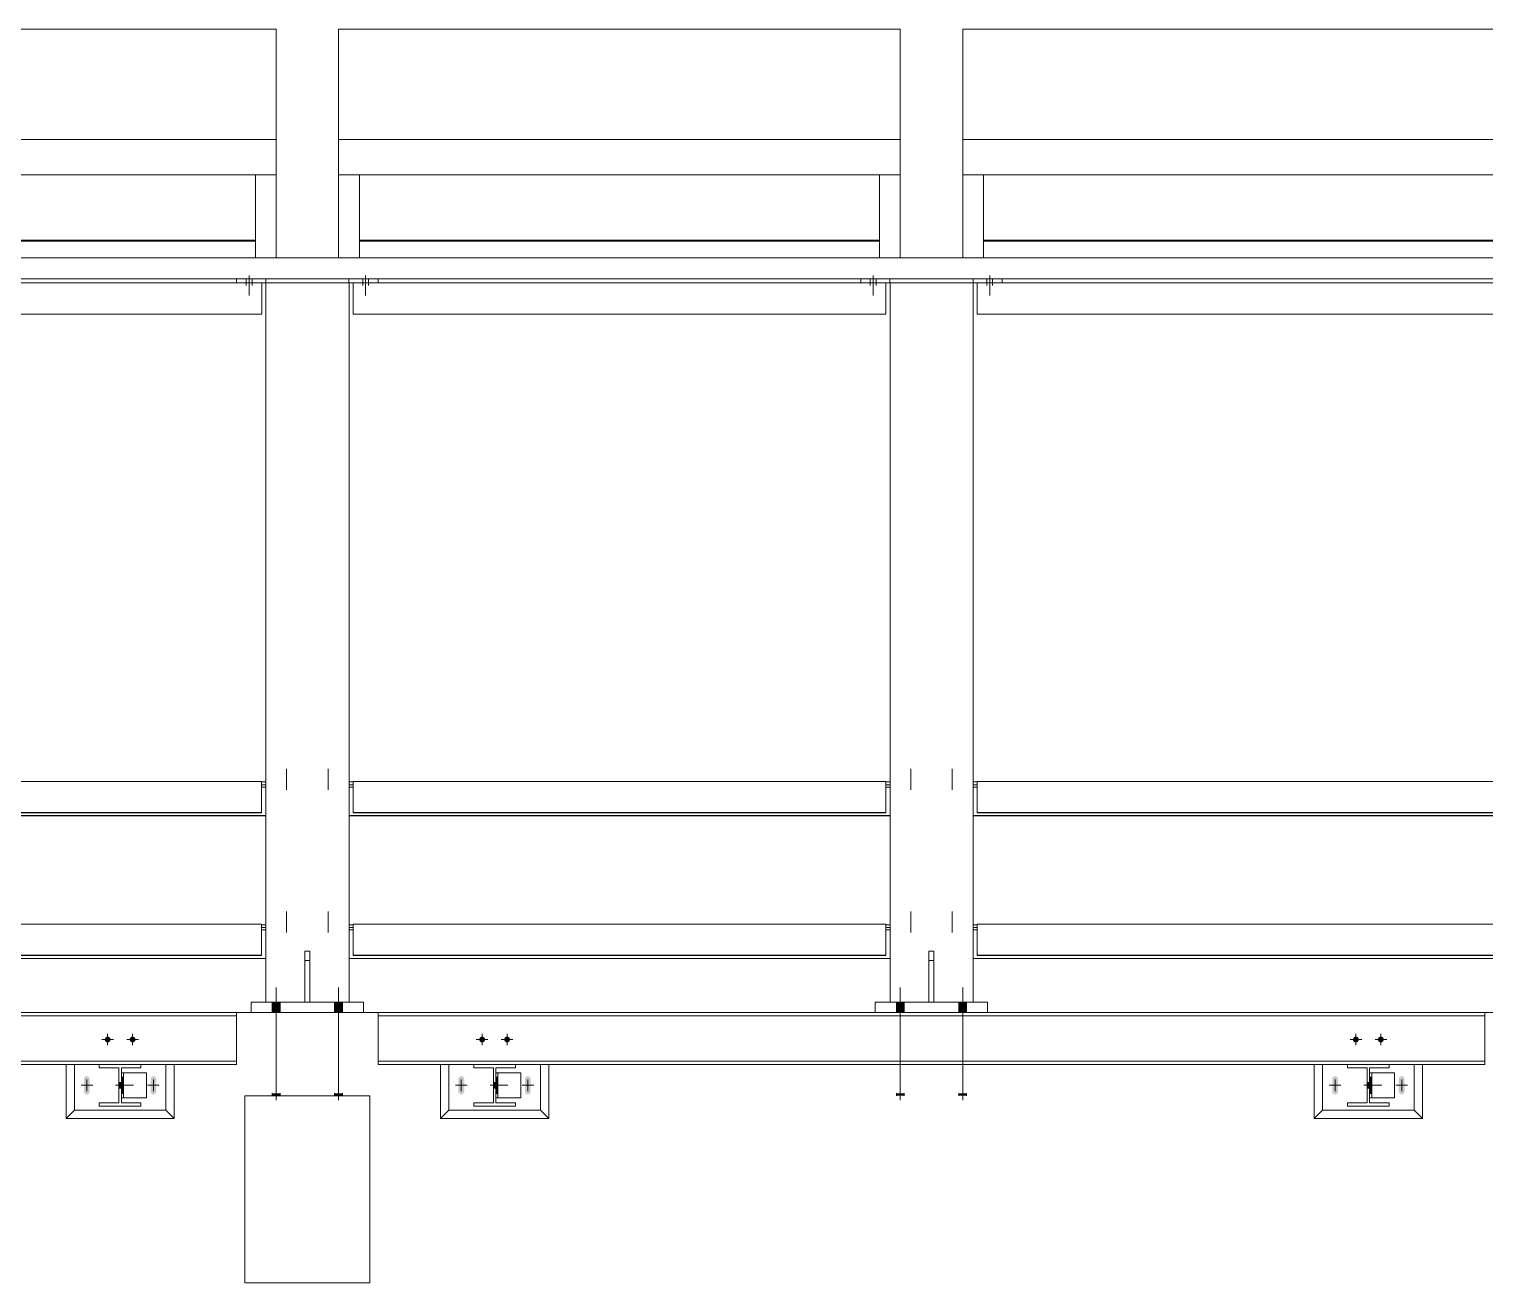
# Model space of a CAD drawing. Header units: millimetres. Extents: x 3774 to 718460, y -768339 to 192544.
# Drawn here: x 370594 to 374093, y -630182 to -627169 of the extents above; entities that cross this region are included whole.
import ezdxf

# ---------------------------------------------------------------- set-up
doc = ezdxf.new("R2010")
doc.units = ezdxf.units.MM
doc.linetypes.add('XKITLINE00', pattern=[0])
doc.linetypes.add('XKITLINE02', pattern=[4, 2, -2])
for name, color, linetype, lineweight in [('A-CANOPY', 7, 'Continuous', 25), ('Bolt', 7, 'Continuous', 0), ('Part', 7, 'Continuous', 0)]:
    doc.layers.add(name, color=color, linetype=linetype, lineweight=lineweight)

# ---------------------------------------------------------------- blocks, each defined once
blk = doc.blocks.new('*A812963')
at = {"layer": 'A-CANOPY', "color": 7, "linetype": 'XKITLINE00', "lineweight": 0}
for p, q in [((1853.280041, -42.787037), (1988.480119, -42.787037)), ((1853.280041, -43.187037), (1988.480119, -43.187037))]:
    blk.add_line(p, q, dxfattribs=at)
blk = doc.blocks.new('*A832965')
at = {"layer": 'Part', "color": 7, "linetype": 'XKITLINE00', "lineweight": 0}
for p, q in [((1940.519999, -57.296), (1943.240007, -57.296)), ((1964.519999, -57.296), (1967.240007, -57.296))]:
    blk.add_line(p, q, dxfattribs=at)
blk = doc.blocks.new('*A962978')
at = {"layer": 'Part', "color": 7, "linetype": 'XKITLINE00', "lineweight": 0}
for p, q in [((1938.679922, -58.296001), (1937.879922, -58.296001)), ((1937.879922, -58.296001), (1937.879922, -58.360001)), ((1937.879922, -58.360001), (1938.255922, -58.360001)), ((1938.255922, -58.360001), (1938.255922, -59.032001)), ((1938.303922, -58.360001), (1938.679922, -58.360001)), ((1938.303922, -59.032001), (1938.303922, -58.360001)), ((1938.679922, -58.360001), (1938.679922, -58.296001)), ((1938.255922, -59.032001), (1937.879922, -59.032001)), ((1937.879922, -59.032001), (1937.879922, -59.096001)), ((1938.679922, -59.032001), (1938.303922, -59.032001)), ((1938.679922, -59.096001), (1938.679922, -59.032001)), ((1937.879922, -59.096001), (1938.679922, -59.096001))]:
    blk.add_line(p, q, dxfattribs=at)
blk = doc.blocks.new('*A972979')
at = {"layer": 'Part', "color": 7, "linetype": 'XKITLINE00', "lineweight": 0}
for p, q in [((1945.879922, -58.296001), (1945.079922, -58.296001)), ((1945.079922, -58.296001), (1945.079922, -58.360001)), ((1945.079922, -58.360001), (1945.455922, -58.360001)), ((1945.455922, -58.360001), (1945.455922, -59.032001)), ((1945.503922, -58.360001), (1945.879922, -58.360001)), ((1945.503922, -59.032001), (1945.503922, -58.360001)), ((1945.879922, -58.360001), (1945.879922, -58.296001)), ((1945.455922, -59.032001), (1945.079922, -59.032001)), ((1945.079922, -59.032001), (1945.079922, -59.096001)), ((1945.879922, -59.032001), (1945.503922, -59.032001)), ((1945.879922, -59.096001), (1945.879922, -59.032001)), ((1945.079922, -59.096001), (1945.879922, -59.096001))]:
    blk.add_line(p, q, dxfattribs=at)
blk = doc.blocks.new('*A982980')
at = {"layer": 'Part', "color": 7, "linetype": 'XKITLINE00', "lineweight": 0}
for p, q in [((1964.519999, -57.295994), (1943.240007, -57.296001)), ((1943.240007, -57.296001), (1943.240007, -58.296001)), ((1943.240007, -57.360001), (1964.519999, -57.359994)), ((1964.52, -58.295994), (1964.519999, -57.295994)), ((1943.240007, -58.232001), (1964.52, -58.231994)), ((1943.240007, -58.296001), (1945.079922, -58.296)), ((1945.879922, -58.296), (1961.879922, -58.295995)), ((1962.679922, -58.295994), (1964.52, -58.295994))]:
    blk.add_line(p, q, dxfattribs=at)
blk = doc.blocks.new('*A992981')
at = {"layer": 'Part', "color": 7, "linetype": 'XKITLINE00', "lineweight": 0}
for p, q in [((1962.679922, -58.296001), (1961.879922, -58.296001)), ((1961.879922, -58.296001), (1961.879922, -58.360001)), ((1961.879922, -58.360001), (1962.255922, -58.360001)), ((1962.255922, -58.360001), (1962.255922, -59.032001)), ((1962.303922, -58.360001), (1962.679922, -58.360001)), ((1962.303922, -59.032001), (1962.303922, -58.360001)), ((1962.679922, -58.360001), (1962.679922, -58.296001)), ((1962.255922, -59.032001), (1961.879922, -59.032001)), ((1961.879922, -59.032001), (1961.879922, -59.096001)), ((1962.679922, -59.032001), (1962.303922, -59.032001)), ((1962.679922, -59.096001), (1962.679922, -59.032001)), ((1961.879922, -59.096001), (1962.679922, -59.096001))]:
    blk.add_line(p, q, dxfattribs=at)
blk = doc.blocks.new('*A1002982')
at = {"layer": 'A-CANOPY', "color": 7, "linetype": 'XKITLINE00', "lineweight": 0}
for p, q in [((1942.683035, -55.608485), (1942.760005, -55.608485)), ((1942.683035, -55.660414), (1942.760005, -55.660414)), ((1942.760005, -55.598018), (1953.000005, -55.598018)), ((1942.760005, -56.201382), (1942.760005, -55.598018)), ((1953.000005, -55.598018), (1953.000005, -56.201382)), ((1953.000005, -55.608485), (1953.083035, -55.608485)), ((1953.000005, -55.660414), (1953.083035, -55.660414)), ((1942.683035, -55.708563), (1942.760005, -55.708563)), ((1953.000005, -55.708563), (1953.083035, -55.708563)), ((1942.683035, -56.255812), (1953.083035, -56.255812)), ((1942.760005, -56.197195), (1953.000005, -56.197195)), ((1953.000005, -56.201382), (1942.760005, -56.201382)), ((1942.683035, -56.259999), (1953.083035, -56.259999))]:
    blk.add_line(p, q, dxfattribs=at)
blk = doc.blocks.new('*A1012983')
at = {"layer": 'A-CANOPY', "color": 7, "linetype": 'XKITLINE00', "lineweight": 0}
for p, q in [((1942.683035, -52.864325), (1942.760005, -52.864325)), ((1942.760005, -52.853858), (1953.000005, -52.853858)), ((1942.760005, -53.457222), (1942.760005, -52.853858)), ((1953.000005, -52.853858), (1953.000005, -53.457222)), ((1953.000005, -52.864325), (1953.083035, -52.864325)), ((1942.683035, -52.916254), (1942.760005, -52.916254)), ((1942.683035, -52.964403), (1942.760005, -52.964403)), ((1953.000005, -52.916254), (1953.083035, -52.916254)), ((1953.000005, -52.964403), (1953.083035, -52.964403)), ((1942.760005, -53.453035), (1953.000005, -53.453035)), ((1953.000005, -53.457222), (1942.760005, -53.457222)), ((1942.683035, -53.511652), (1953.083035, -53.511652)), ((1942.683035, -53.515839), (1953.083035, -53.515839))]:
    blk.add_line(p, q, dxfattribs=at)
blk = doc.blocks.new('*A1022984')
at = {"layer": 'A-CANOPY', "color": 7, "linetype": 'XKITLINE02', "lineweight": 0}
for p, q in [((1942.280005, -55.738488), (1942.280005, -55.355646)), ((1942.280005, -55.759283), (1942.280005, -55.376441))]:
    blk.add_line(p, q, dxfattribs=at)
blk = doc.blocks.new('*A1032985')
at = {"layer": 'A-CANOPY', "color": 7, "linetype": 'XKITLINE02', "lineweight": 0}
for p, q in [((1941.479995, -55.738488), (1941.479995, -55.355646)), ((1941.479995, -55.759283), (1941.479995, -55.376441))]:
    blk.add_line(p, q, dxfattribs=at)
blk = doc.blocks.new('*A1042986')
at = {"layer": 'A-CANOPY'}
for points in [[(1941.204, -57.296), (1941.204, -57.096), (1941.356, -57.096), (1941.356, -57.296)], [(1942.404, -57.296), (1942.404, -57.096), (1942.556, -57.096), (1942.556, -57.296)], [(1941.204, -58.896), (1941.204, -58.848), (1941.356, -58.848), (1941.356, -58.896)], [(1942.404, -58.896), (1942.404, -58.848), (1942.556, -58.848), (1942.556, -58.896)]]:
    blk.add_hatch(color=7, dxfattribs=at).paths.add_polyline_path(points, flags=17)
at = {"layer": 'A-CANOPY', "color": 7, "linetype": 'XKITLINE00', "lineweight": 0}
for p, q in [((1941.28, -58.98), (1941.28, -56.816)), ((1942.48, -58.98), (1942.48, -56.816)), ((1941.204, -57.296), (1941.204, -57.096)), ((1941.356, -57.296), (1941.356, -57.096)), ((1942.404, -57.296), (1942.404, -57.096)), ((1942.556, -57.296), (1942.556, -57.096)), ((1941.204, -58.896), (1941.204, -58.848)), ((1941.356, -58.896), (1941.356, -58.848)), ((1942.404, -58.896), (1942.404, -58.848)), ((1942.556, -58.896), (1942.556, -58.848))]:
    blk.add_line(p, q, dxfattribs=at)
at = {"layer": 'A-CANOPY', "color": 7, "linetype": 'XKITLINE02', "lineweight": 0}
for p, q in [((1941.28, -58.98), (1941.28, -56.816)), ((1942.48, -58.98), (1942.48, -56.816)), ((1941.204, -57.296), (1941.204, -57.096)), ((1941.356, -57.296), (1941.356, -57.096)), ((1942.404, -57.296), (1942.404, -57.096)), ((1942.556, -57.296), (1942.556, -57.096)), ((1941.204, -58.896), (1941.204, -58.848)), ((1941.356, -58.896), (1941.356, -58.848)), ((1942.404, -58.896), (1942.404, -58.848)), ((1942.556, -58.896), (1942.556, -58.848))]:
    blk.add_line(p, q, dxfattribs=at)
blk = doc.blocks.new('*A1052987')
at = {"layer": 'A-CANOPY', "color": 7, "linetype": 'XKITLINE00', "lineweight": 0}
for p, q in [((1940.799973, -57.295988), (1940.799973, -57.095988)), ((1940.799973, -57.095988), (1942.959973, -57.095988)), ((1942.959973, -57.295988), (1942.959973, -57.095988))]:
    blk.add_line(p, q, dxfattribs=at)
blk = doc.blocks.new('*A1062988')
at = {"layer": 'A-CANOPY', "color": 7, "linetype": 'XKITLINE00', "lineweight": 0}
for p, q in [((1941.832005, -57.095988), (1941.832005, -56.115017)), ((1941.832005, -56.115017), (1941.928005, -56.115017)), ((1941.928005, -56.115017), (1941.928005, -57.095988)), ((1941.832005, -56.295988), (1941.928005, -56.295988))]:
    blk.add_line(p, q, dxfattribs=at)
blk = doc.blocks.new('*A1072989')
at = {"layer": 'A-CANOPY', "color": 7, "linetype": 'XKITLINE02', "lineweight": 0}
for p, q in [((1942.280005, -52.994328), (1942.280005, -52.611486)), ((1942.280005, -53.015123), (1942.280005, -52.632281))]:
    blk.add_line(p, q, dxfattribs=at)
blk = doc.blocks.new('*A1082990')
at = {"layer": 'A-CANOPY', "color": 7, "linetype": 'XKITLINE02', "lineweight": 0}
for p, q in [((1941.479995, -52.994328), (1941.479995, -52.611486)), ((1941.479995, -53.015123), (1941.479995, -52.632281))]:
    blk.add_line(p, q, dxfattribs=at)
blk = doc.blocks.new('*A1092991')
at = {"layer": 'A-CANOPY', "color": 7, "linetype": 'XKITLINE00', "lineweight": 0}
for p, q in [((1954.683035, -55.608485), (1954.760005, -55.608485)), ((1954.683035, -55.660414), (1954.760005, -55.660414)), ((1954.760005, -55.598018), (1965.000005, -55.598018)), ((1954.760005, -56.201382), (1954.760005, -55.598018)), ((1965.000005, -55.598018), (1965.000005, -56.201382)), ((1965.000005, -55.608485), (1965.083035, -55.608485)), ((1965.000005, -55.660414), (1965.083035, -55.660414)), ((1954.683035, -55.708563), (1954.760005, -55.708563)), ((1965.000005, -55.708563), (1965.083035, -55.708563)), ((1954.683035, -56.255812), (1965.083035, -56.255812)), ((1954.760005, -56.197195), (1965.000005, -56.197195)), ((1965.000005, -56.201382), (1954.760005, -56.201382)), ((1954.683035, -56.259999), (1965.083035, -56.259999))]:
    blk.add_line(p, q, dxfattribs=at)
blk = doc.blocks.new('*A1102992')
at = {"layer": 'A-CANOPY', "color": 7, "linetype": 'XKITLINE00', "lineweight": 0}
for p, q in [((1954.683035, -52.864325), (1954.760005, -52.864325)), ((1954.760005, -52.853858), (1965.000005, -52.853858)), ((1954.760005, -53.457222), (1954.760005, -52.853858)), ((1965.000005, -52.853858), (1965.000005, -53.457222)), ((1965.000005, -52.864325), (1965.083035, -52.864325)), ((1954.683035, -52.916254), (1954.760005, -52.916254)), ((1954.683035, -52.964403), (1954.760005, -52.964403)), ((1965.000005, -52.916254), (1965.083035, -52.916254)), ((1965.000005, -52.964403), (1965.083035, -52.964403)), ((1954.760005, -53.453035), (1965.000005, -53.453035)), ((1965.000005, -53.457222), (1954.760005, -53.457222)), ((1954.683035, -53.511652), (1965.083035, -53.511652)), ((1954.683035, -53.515839), (1965.083035, -53.515839))]:
    blk.add_line(p, q, dxfattribs=at)
blk = doc.blocks.new('*A1112993')
at = {"layer": 'A-CANOPY', "color": 7, "linetype": 'XKITLINE00', "lineweight": 0}
for p, q in [((1953.832005, -57.095988), (1953.832005, -56.115017)), ((1953.832005, -56.115017), (1953.928005, -56.115017)), ((1953.928005, -56.115017), (1953.928005, -57.095988)), ((1953.832005, -56.295988), (1953.928005, -56.295988))]:
    blk.add_line(p, q, dxfattribs=at)
blk = doc.blocks.new('*A1122994')
at = {"layer": 'A-CANOPY', "color": 7, "linetype": 'XKITLINE00', "lineweight": 0}
for p, q in [((1952.799973, -57.295988), (1952.799973, -57.095988)), ((1952.799973, -57.095988), (1954.959973, -57.095988)), ((1954.959973, -57.295988), (1954.959973, -57.095988))]:
    blk.add_line(p, q, dxfattribs=at)
blk = doc.blocks.new('*A1132995')
at = {"layer": 'A-CANOPY', "color": 7, "linetype": 'XKITLINE02', "lineweight": 0}
for p, q in [((1954.280005, -55.738488), (1954.280005, -55.355646)), ((1954.280005, -55.759283), (1954.280005, -55.376441))]:
    blk.add_line(p, q, dxfattribs=at)
blk = doc.blocks.new('*A1142996')
at = {"layer": 'A-CANOPY', "color": 7, "linetype": 'XKITLINE02', "lineweight": 0}
for p, q in [((1953.479995, -55.738488), (1953.479995, -55.355646)), ((1953.479995, -55.759283), (1953.479995, -55.376441))]:
    blk.add_line(p, q, dxfattribs=at)
blk = doc.blocks.new('*A1152997')
at = {"layer": 'A-CANOPY'}
for points in [[(1953.204, -57.296), (1953.204, -57.096), (1953.356, -57.096), (1953.356, -57.296)], [(1954.404, -57.296), (1954.404, -57.096), (1954.556, -57.096), (1954.556, -57.296)], [(1953.204, -58.896), (1953.204, -58.848), (1953.356, -58.848), (1953.356, -58.896)], [(1954.404, -58.896), (1954.404, -58.848), (1954.556, -58.848), (1954.556, -58.896)]]:
    blk.add_hatch(color=7, dxfattribs=at).paths.add_polyline_path(points, flags=17)
at = {"layer": 'A-CANOPY', "color": 7, "linetype": 'XKITLINE00', "lineweight": 0}
for p, q in [((1953.28, -58.98), (1953.28, -56.816)), ((1954.48, -58.98), (1954.48, -56.816)), ((1953.204, -57.296), (1953.204, -57.096)), ((1953.356, -57.296), (1953.356, -57.096)), ((1954.404, -57.296), (1954.404, -57.096)), ((1954.556, -57.296), (1954.556, -57.096)), ((1953.204, -58.896), (1953.204, -58.848)), ((1953.356, -58.896), (1953.356, -58.848)), ((1954.404, -58.896), (1954.404, -58.848)), ((1954.556, -58.896), (1954.556, -58.848))]:
    blk.add_line(p, q, dxfattribs=at)
at = {"layer": 'A-CANOPY', "color": 7, "linetype": 'XKITLINE02', "lineweight": 0}
for p, q in [((1953.28, -58.98), (1953.28, -56.816)), ((1954.48, -58.98), (1954.48, -56.816)), ((1953.204, -57.296), (1953.204, -57.096)), ((1953.356, -57.296), (1953.356, -57.096)), ((1954.404, -57.296), (1954.404, -57.096)), ((1954.556, -57.296), (1954.556, -57.096)), ((1953.204, -58.896), (1953.204, -58.848)), ((1953.356, -58.896), (1953.356, -58.848)), ((1954.404, -58.896), (1954.404, -58.848)), ((1954.556, -58.896), (1954.556, -58.848))]:
    blk.add_line(p, q, dxfattribs=at)
blk = doc.blocks.new('*A1213003')
at = {"layer": 'A-CANOPY', "color": 7, "linetype": 'XKITLINE02', "lineweight": 0}
for p, q in [((1954.280005, -52.994328), (1954.280005, -52.611486)), ((1954.280005, -53.015123), (1954.280005, -52.632281))]:
    blk.add_line(p, q, dxfattribs=at)
blk = doc.blocks.new('*A1223004')
at = {"layer": 'A-CANOPY', "color": 7, "linetype": 'XKITLINE02', "lineweight": 0}
for p, q in [((1953.479995, -52.994328), (1953.479995, -52.611486)), ((1953.479995, -53.015123), (1953.479995, -52.632281))]:
    blk.add_line(p, q, dxfattribs=at)
blk = doc.blocks.new('*A1253007')
at = {"layer": 'A-CANOPY', "color": 7, "linetype": 'XKITLINE00', "lineweight": 0}
for p, q in [((1953.003045, -43.26704), (1942.760005, -43.26704)), ((1942.760005, -43.86704), (1942.760005, -43.26704)), ((1953.003045, -43.86704), (1953.003045, -43.26704)), ((1953.003045, -43.86704), (1942.760005, -43.86704))]:
    blk.add_line(p, q, dxfattribs=at)
blk = doc.blocks.new('*A1263008')
at = {"layer": 'A-CANOPY', "color": 7, "linetype": 'XKITLINE02', "lineweight": 0}
for p, q in [((1942.944005, -43.18704), (1942.944005, -43.26704)), ((1942.944005, -43.18704), (1942.944005, -43.26704)), ((1942.944005, -43.26704), (1942.944005, -43.31904)), ((1942.944005, -43.26704), (1942.944005, -43.31904)), ((1943.000005, -43.12368), (1943.000005, -43.50704)), ((1943.000005, -43.12368), (1943.000005, -43.50704)), ((1943.056005, -43.18704), (1943.056005, -43.26704)), ((1943.056005, -43.18704), (1943.056005, -43.26704)), ((1943.056005, -43.26704), (1943.056005, -43.31904)), ((1943.056005, -43.26704), (1943.056005, -43.31904))]:
    blk.add_line(p, q, dxfattribs=at)
blk = doc.blocks.new('*A1273009')
at = {"layer": 'A-CANOPY', "color": 7, "linetype": 'XKITLINE02', "lineweight": 0}
for p, q in [((1940.704005, -43.18704), (1940.704005, -43.26704)), ((1940.704005, -43.18704), (1940.704005, -43.26704)), ((1940.704005, -43.26704), (1940.704005, -43.31904)), ((1940.704005, -43.26704), (1940.704005, -43.31904)), ((1940.760005, -43.12368), (1940.760005, -43.50704)), ((1940.760005, -43.12368), (1940.760005, -43.50704)), ((1940.816005, -43.18704), (1940.816005, -43.26704)), ((1940.816005, -43.18704), (1940.816005, -43.26704)), ((1940.816005, -43.26704), (1940.816005, -43.31904)), ((1940.816005, -43.26704), (1940.816005, -43.31904))]:
    blk.add_line(p, q, dxfattribs=at)
blk = doc.blocks.new('*A1283010')
at = {"layer": 'A-CANOPY', "color": 7, "linetype": 'XKITLINE00', "lineweight": 0}
for p, q in [((1940.520005, -43.26704), (1940.520005, -43.18704)), ((1942.680005, -43.26704), (1941.003045, -43.26704)), ((1941.080005, -43.26704), (1941.080005, -43.18704)), ((1942.680005, -43.26704), (1942.680005, -43.18704)), ((1942.683035, -43.26704), (1942.760005, -43.26704)), ((1943.240005, -43.26704), (1943.240005, -43.18704))]:
    blk.add_line(p, q, dxfattribs=at)
blk = doc.blocks.new('*A1293011')
at = {"layer": 'A-CANOPY', "color": 7, "linetype": 'XKITLINE02', "lineweight": 0}
for p, q in [((1952.704005, -43.18704), (1952.704005, -43.26704)), ((1952.704005, -43.18704), (1952.704005, -43.26704)), ((1952.704005, -43.26704), (1952.704005, -43.31904)), ((1952.704005, -43.26704), (1952.704005, -43.31904)), ((1952.760005, -43.12368), (1952.760005, -43.50704)), ((1952.760005, -43.12368), (1952.760005, -43.50704)), ((1952.816005, -43.18704), (1952.816005, -43.26704)), ((1952.816005, -43.18704), (1952.816005, -43.26704)), ((1952.816005, -43.26704), (1952.816005, -43.31904)), ((1952.816005, -43.26704), (1952.816005, -43.31904))]:
    blk.add_line(p, q, dxfattribs=at)
blk = doc.blocks.new('*A1303012')
at = {"layer": 'A-CANOPY', "color": 7, "linetype": 'XKITLINE00', "lineweight": 0}
for p, q in [((1940.880119, -42.787037), (1940.880119, -41.187037)), ((1941.280119, -42.787037), (1941.280119, -41.187037))]:
    blk.add_line(p, q, dxfattribs=at)
blk = doc.blocks.new('*A1313013')
at = {"layer": 'A-CANOPY', "color": 7, "linetype": 'XKITLINE00', "lineweight": 0}
for p, q in [((1952.880119, -42.787037), (1952.880119, -41.187037)), ((1953.280119, -42.787037), (1953.280119, -41.187037))]:
    blk.add_line(p, q, dxfattribs=at)
blk = doc.blocks.new('*A1323014')
at = {"layer": 'A-CANOPY', "color": 7, "linetype": 'XKITLINE00', "lineweight": 0}
for p, q in [((1942.480041, -42.787037), (1942.480041, -41.187037)), ((1942.880041, -42.787037), (1942.880041, -41.187037))]:
    blk.add_line(p, q, dxfattribs=at)
blk = doc.blocks.new('*A1333015')
at = {"layer": 'A-CANOPY', "color": 7, "linetype": 'XKITLINE00', "lineweight": 0}
for p, q in [((1965.003045, -43.26704), (1954.760005, -43.26704)), ((1954.760005, -43.86704), (1954.760005, -43.26704)), ((1965.003045, -43.86704), (1965.003045, -43.26704)), ((1965.003045, -43.86704), (1954.760005, -43.86704))]:
    blk.add_line(p, q, dxfattribs=at)
blk = doc.blocks.new('*A1343016')
at = {"layer": 'A-CANOPY', "color": 7, "linetype": 'XKITLINE02', "lineweight": 0}
for p, q in [((1954.944005, -43.18704), (1954.944005, -43.26704)), ((1954.944005, -43.18704), (1954.944005, -43.26704)), ((1954.944005, -43.26704), (1954.944005, -43.31904)), ((1954.944005, -43.26704), (1954.944005, -43.31904)), ((1955.000005, -43.12368), (1955.000005, -43.50704)), ((1955.000005, -43.12368), (1955.000005, -43.50704)), ((1955.056005, -43.18704), (1955.056005, -43.26704)), ((1955.056005, -43.18704), (1955.056005, -43.26704)), ((1955.056005, -43.26704), (1955.056005, -43.31904)), ((1955.056005, -43.26704), (1955.056005, -43.31904))]:
    blk.add_line(p, q, dxfattribs=at)
blk = doc.blocks.new('*A1373019')
at = {"layer": 'A-CANOPY', "color": 7, "linetype": 'XKITLINE00', "lineweight": 0}
for p, q in [((1952.520005, -43.26704), (1952.520005, -43.18704)), ((1954.680005, -43.26704), (1953.003045, -43.26704)), ((1953.080005, -43.26704), (1953.080005, -43.18704)), ((1954.680005, -43.26704), (1954.680005, -43.18704)), ((1954.683035, -43.26704), (1954.760005, -43.26704)), ((1955.240005, -43.26704), (1955.240005, -43.18704))]:
    blk.add_line(p, q, dxfattribs=at)
blk = doc.blocks.new('*A1403022')
at = {"layer": 'A-CANOPY', "color": 7, "linetype": 'XKITLINE00', "lineweight": 0}
for p, q in [((1954.480041, -42.787037), (1954.480041, -41.187037)), ((1954.880041, -42.787037), (1954.880041, -41.187037))]:
    blk.add_line(p, q, dxfattribs=at)
blk = doc.blocks.new('*A4963378')
at = {"layer": 'Part', "color": 7, "linetype": 'XKITLINE00', "lineweight": 0}
for p, q in [((1943.08, -58.895973), (1940.68, -58.895973)), ((1940.68, -58.895973), (1940.68, -62.495973)), ((1943.08, -62.495973), (1943.08, -58.895973)), ((1940.68, -62.495973), (1943.08, -62.495973))]:
    blk.add_line(p, q, dxfattribs=at)
blk = doc.blocks.new('*A5053387')
at = {"layer": 'A-CANOPY', "color": 7, "linetype": 'XKITLINE00', "lineweight": 0}
for p, q in [((1930.480041, -41.187037), (1930.480041, -38.387037)), ((1930.480041, -38.387037), (1941.280041, -38.387037)), ((1941.280041, -38.387037), (1941.280041, -41.187037)), ((1930.480041, -40.507037), (1941.280041, -40.507037)), ((1941.280041, -41.187037), (1930.480041, -41.187037)), ((1930.880041, -42.447037), (1940.880119, -42.447037)), ((1930.880041, -42.467037), (1940.880119, -42.467037))]:
    blk.add_line(p, q, dxfattribs=at)
blk = doc.blocks.new('*A5073389')
at = {"layer": 'Part', "color": 7, "linetype": 'XKITLINE00', "lineweight": 0}
for p, q in [((1940.519999, -57.295994), (1919.240007, -57.296001)), ((1919.240007, -57.296001), (1919.240007, -58.296001)), ((1919.240007, -57.360001), (1940.519999, -57.359994)), ((1940.52, -58.295994), (1940.519999, -57.295994)), ((1919.240007, -58.232001), (1940.52, -58.231994)), ((1919.240007, -58.296001), (1921.079922, -58.296)), ((1921.879922, -58.296), (1937.879922, -58.295995)), ((1938.679922, -58.295994), (1940.52, -58.295994))]:
    blk.add_line(p, q, dxfattribs=at)
blk = doc.blocks.new('*A5113393')
at = {"layer": 'A-CANOPY', "color": 7, "linetype": 'XKITLINE00', "lineweight": 0}
for p, q in [((1930.680005, -55.608485), (1930.760005, -55.608485)), ((1930.680005, -55.660414), (1930.760005, -55.660414)), ((1930.760005, -55.598018), (1941.000005, -55.598018)), ((1930.760005, -56.201382), (1930.760005, -55.598018)), ((1941.000005, -55.598018), (1941.000005, -56.201382)), ((1941.000005, -55.608485), (1941.083035, -55.608485)), ((1941.000005, -55.660414), (1941.083035, -55.660414)), ((1930.680005, -55.708563), (1930.760005, -55.708563)), ((1941.000005, -55.708563), (1941.083035, -55.708563)), ((1930.680005, -56.255812), (1941.083035, -56.255812)), ((1930.760005, -56.197195), (1941.000005, -56.197195)), ((1941.000005, -56.201382), (1930.760005, -56.201382)), ((1930.680005, -56.259999), (1941.083035, -56.259999))]:
    blk.add_line(p, q, dxfattribs=at)
blk = doc.blocks.new('*A5143396')
at = {"layer": 'A-CANOPY', "color": 7, "linetype": 'XKITLINE00', "lineweight": 0}
for p, q in [((1930.680005, -52.864325), (1930.760005, -52.864325)), ((1930.760005, -52.853858), (1941.000005, -52.853858)), ((1930.760005, -53.457222), (1930.760005, -52.853858)), ((1941.000005, -52.853858), (1941.000005, -53.457222)), ((1941.000005, -52.864325), (1941.083035, -52.864325)), ((1930.680005, -52.916254), (1930.760005, -52.916254)), ((1930.680005, -52.964403), (1930.760005, -52.964403)), ((1941.000005, -52.916254), (1941.083035, -52.916254)), ((1941.000005, -52.964403), (1941.083035, -52.964403)), ((1930.760005, -53.453035), (1941.000005, -53.453035)), ((1941.000005, -53.457222), (1930.760005, -53.457222)), ((1930.680005, -53.511652), (1941.083035, -53.511652)), ((1930.680005, -53.515839), (1941.083035, -53.515839))]:
    blk.add_line(p, q, dxfattribs=at)
blk = doc.blocks.new('*A5253407')
at = {"layer": 'A-CANOPY', "color": 7, "linetype": 'XKITLINE00', "lineweight": 0}
for p, q in [((1941.003045, -43.26704), (1930.760005, -43.26704)), ((1930.760005, -43.86704), (1930.760005, -43.26704)), ((1941.003045, -43.86704), (1941.003045, -43.26704)), ((1941.003045, -43.86704), (1930.760005, -43.86704))]:
    blk.add_line(p, q, dxfattribs=at)
blk = doc.blocks.new('*A5333415')
at = {"layer": 'A-CANOPY', "color": 7, "linetype": 'XKITLINE00', "lineweight": 0}
for p, q in [((1953.083035, -57.095988), (1953.083035, -43.26704)), ((1954.683035, -43.26704), (1953.083035, -43.26704)), ((1954.683035, -57.095988), (1954.683035, -43.26704))]:
    blk.add_line(p, q, dxfattribs=at)
blk = doc.blocks.new('*A5343416')
at = {"layer": 'A-CANOPY', "color": 7, "linetype": 'XKITLINE00', "lineweight": 0}
for p, q in [((1941.083035, -57.095988), (1941.083035, -43.26704)), ((1942.683035, -43.26704), (1941.083035, -43.26704)), ((1942.683035, -57.095988), (1942.683035, -43.26704))]:
    blk.add_line(p, q, dxfattribs=at)
blk = doc.blocks.new('*A5353417')
at = {"layer": 'A-CANOPY', "color": 7, "linetype": 'XKITLINE00', "lineweight": 0}
for p, q in [((1942.480041, -41.187037), (1942.480041, -38.387037)), ((1942.480041, -38.387037), (1953.280041, -38.387037)), ((1953.280041, -38.387037), (1953.280041, -41.187037)), ((1942.480041, -40.507037), (1953.280041, -40.507037)), ((1953.280041, -41.187037), (1942.480041, -41.187037)), ((1942.880041, -42.447037), (1952.880119, -42.447037)), ((1942.880041, -42.467037), (1952.880119, -42.467037))]:
    blk.add_line(p, q, dxfattribs=at)
blk = doc.blocks.new('*A5363418')
at = {"layer": 'A-CANOPY', "color": 7, "linetype": 'XKITLINE00', "lineweight": 0}
for p, q in [((1954.480041, -41.187037), (1954.480041, -38.387037)), ((1954.480041, -38.387037), (1965.280041, -38.387037)), ((1965.280041, -38.387037), (1965.280041, -41.187037)), ((1954.480041, -40.507037), (1965.280041, -40.507037)), ((1965.280041, -41.187037), (1954.480041, -41.187037)), ((1954.880041, -42.447037), (1964.880119, -42.447037)), ((1954.880041, -42.467037), (1964.880119, -42.467037))]:
    blk.add_line(p, q, dxfattribs=at)
blk = doc.blocks.new('*A5943476')
at = {"layer": 'Part', "color": 7, "linetype": 'XKITLINE00', "lineweight": 0}
for p, q in [((1944.599922, -58.296001), (1944.599922, -59.176001)), ((1946.359922, -59.176001), (1946.359922, -58.296)), ((1944.599922, -59.176001), (1946.359922, -59.176001))]:
    blk.add_line(p, q, dxfattribs=at)
blk = doc.blocks.new('*A5953477')
at = {"layer": 'Part', "color": 7, "linetype": 'XKITLINE00', "lineweight": 0}
for p, q in [((1944.439922, -59.336001), (1944.439922, -58.296001)), ((1946.519922, -58.296), (1946.519922, -59.336001)), ((1944.599922, -59.176001), (1944.439922, -59.336001)), ((1946.519922, -59.336001), (1944.439922, -59.336001)), ((1946.519922, -59.336001), (1946.359922, -59.176001))]:
    blk.add_line(p, q, dxfattribs=at)
blk = doc.blocks.new('*A5963478')
at = {"layer": 'Part', "color": 7, "linetype": 'XKITLINE00', "lineweight": 0}
for p, q in [((1945.983922, -58.456001), (1945.503922, -58.456001)), ((1945.543922, -58.936001), (1945.543922, -58.456001)), ((1945.983922, -58.936001), (1945.983922, -58.456001)), ((1945.503922, -58.936001), (1945.983922, -58.936001))]:
    blk.add_line(p, q, dxfattribs=at)
blk = doc.blocks.new('*A5973479')
at = {"layer": 'Bolt'}
for points in [[(1945.456, -58.64), (1945.504, -58.64), (1945.504, -58.752), (1945.456, -58.752)], [(1945.504, -58.54), (1945.544, -58.54), (1945.544, -58.852), (1945.504, -58.852)]]:
    blk.add_hatch(color=7, dxfattribs=at).paths.add_polyline_path(points, flags=17)
at = {"layer": 'Bolt', "color": 7, "linetype": 'XKITLINE00', "lineweight": 0}
for p, q in [((1945.393, -58.696), (1945.736, -58.696)), ((1945.456, -58.64), (1945.504, -58.64)), ((1945.456, -58.752), (1945.504, -58.752)), ((1945.504, -58.54), (1945.544, -58.54)), ((1945.504, -58.852), (1945.544, -58.852))]:
    blk.add_line(p, q, dxfattribs=at)
blk = doc.blocks.new('*A5983480')
at = {"layer": 'Bolt'}
for points in [[(1944.861, -58.868), (1944.84, -58.872), (1944.818, -58.868), (1944.8, -58.856), (1944.788, -58.837), (1944.784, -58.816), (1944.784, -58.576), (1944.788, -58.555), (1944.8, -58.536), (1944.818, -58.524), (1944.84, -58.52), (1944.861, -58.524), (1944.88, -58.536), (1944.892, -58.555), (1944.896, -58.576), (1944.896, -58.816), (1944.892, -58.837), (1944.88, -58.856)], [(1946.141, -58.868), (1946.12, -58.872), (1946.098, -58.868), (1946.08, -58.856), (1946.068, -58.837), (1946.064, -58.816), (1946.064, -58.576), (1946.068, -58.555), (1946.08, -58.536), (1946.098, -58.524), (1946.12, -58.52), (1946.141, -58.524), (1946.16, -58.536), (1946.172, -58.555), (1946.176, -58.576), (1946.176, -58.816), (1946.172, -58.837), (1946.16, -58.856)]]:
    blk.add_hatch(color=7, dxfattribs=at).paths.add_polyline_path(points, flags=17)
at = {"layer": 'Bolt', "color": 7, "linetype": 'XKITLINE00', "lineweight": 0}
for p, q in [((1944.952, -58.696), (1944.728, -58.696)), ((1944.84, -58.584), (1944.84, -58.808)), ((1946.232, -58.696), (1946.008, -58.696)), ((1946.12, -58.584), (1946.12, -58.808))]:
    blk.add_line(p, q, dxfattribs=at)
blk = doc.blocks.new('*A5993481')
at = {"layer": 'Part', "color": 7, "linetype": 'XKITLINE00', "lineweight": 0}
for p, q in [((1937.399922, -58.295995), (1937.399922, -59.176001)), ((1939.159922, -59.176001), (1939.159922, -58.295994)), ((1937.399922, -59.176001), (1939.159922, -59.176001))]:
    blk.add_line(p, q, dxfattribs=at)
blk = doc.blocks.new('*A6003482')
at = {"layer": 'Part', "color": 7, "linetype": 'XKITLINE00', "lineweight": 0}
for p, q in [((1937.239922, -59.336001), (1937.239922, -58.295995)), ((1939.319922, -58.295994), (1939.319922, -59.336001)), ((1937.399922, -59.176001), (1937.239922, -59.336001)), ((1939.319922, -59.336001), (1937.239922, -59.336001)), ((1939.319922, -59.336001), (1939.159922, -59.176001))]:
    blk.add_line(p, q, dxfattribs=at)
blk = doc.blocks.new('*A6013483')
at = {"layer": 'Part', "color": 7, "linetype": 'XKITLINE00', "lineweight": 0}
for p, q in [((1938.783922, -58.456001), (1938.303922, -58.456001)), ((1938.343922, -58.936001), (1938.343922, -58.456001)), ((1938.783922, -58.936001), (1938.783922, -58.456001)), ((1938.303922, -58.936001), (1938.783922, -58.936001))]:
    blk.add_line(p, q, dxfattribs=at)
blk = doc.blocks.new('*A6023484')
at = {"layer": 'Bolt'}
for points in [[(1938.256, -58.64), (1938.304, -58.64), (1938.304, -58.752), (1938.256, -58.752)], [(1938.304, -58.54), (1938.344, -58.54), (1938.344, -58.852), (1938.304, -58.852)]]:
    blk.add_hatch(color=7, dxfattribs=at).paths.add_polyline_path(points, flags=17)
at = {"layer": 'Bolt', "color": 7, "linetype": 'XKITLINE00', "lineweight": 0}
for p, q in [((1938.193, -58.696), (1938.536, -58.696)), ((1938.256, -58.64), (1938.304, -58.64)), ((1938.256, -58.752), (1938.304, -58.752)), ((1938.304, -58.54), (1938.344, -58.54)), ((1938.304, -58.852), (1938.344, -58.852))]:
    blk.add_line(p, q, dxfattribs=at)
blk = doc.blocks.new('*A6033485')
at = {"layer": 'Bolt'}
for points in [[(1937.661, -58.868), (1937.64, -58.872), (1937.618, -58.868), (1937.6, -58.856), (1937.588, -58.837), (1937.584, -58.816), (1937.584, -58.576), (1937.588, -58.555), (1937.6, -58.536), (1937.618, -58.524), (1937.64, -58.52), (1937.661, -58.524), (1937.68, -58.536), (1937.692, -58.555), (1937.696, -58.576), (1937.696, -58.816), (1937.692, -58.837), (1937.68, -58.856)], [(1938.941, -58.868), (1938.92, -58.872), (1938.898, -58.868), (1938.88, -58.856), (1938.868, -58.837), (1938.864, -58.816), (1938.864, -58.576), (1938.868, -58.555), (1938.88, -58.536), (1938.898, -58.524), (1938.92, -58.52), (1938.941, -58.524), (1938.96, -58.536), (1938.972, -58.555), (1938.976, -58.576), (1938.976, -58.816), (1938.972, -58.837), (1938.96, -58.856)]]:
    blk.add_hatch(color=7, dxfattribs=at).paths.add_polyline_path(points, flags=17)
at = {"layer": 'Bolt', "color": 7, "linetype": 'XKITLINE00', "lineweight": 0}
for p, q in [((1937.752, -58.696), (1937.528, -58.696)), ((1937.64, -58.584), (1937.64, -58.808)), ((1939.032, -58.696), (1938.808, -58.696)), ((1938.92, -58.584), (1938.92, -58.808))]:
    blk.add_line(p, q, dxfattribs=at)
blk = doc.blocks.new('*A6043486')
at = {"layer": 'Part', "color": 7, "linetype": 'XKITLINE00', "lineweight": 0}
for p, q in [((1961.399922, -58.295995), (1961.399922, -59.176001)), ((1963.159922, -59.176001), (1963.159922, -58.295994)), ((1961.399922, -59.176001), (1963.159922, -59.176001))]:
    blk.add_line(p, q, dxfattribs=at)
blk = doc.blocks.new('*A6053487')
at = {"layer": 'Part', "color": 7, "linetype": 'XKITLINE00', "lineweight": 0}
for p, q in [((1961.239922, -59.336001), (1961.239922, -58.295995)), ((1963.319922, -58.295994), (1963.319922, -59.336001)), ((1961.399922, -59.176001), (1961.239922, -59.336001)), ((1963.319922, -59.336001), (1961.239922, -59.336001)), ((1963.319922, -59.336001), (1963.159922, -59.176001))]:
    blk.add_line(p, q, dxfattribs=at)
blk = doc.blocks.new('*A6063488')
at = {"layer": 'Part', "color": 7, "linetype": 'XKITLINE00', "lineweight": 0}
for p, q in [((1962.783922, -58.456001), (1962.303922, -58.456001)), ((1962.343922, -58.936001), (1962.343922, -58.456001)), ((1962.783922, -58.936001), (1962.783922, -58.456001)), ((1962.303922, -58.936001), (1962.783922, -58.936001))]:
    blk.add_line(p, q, dxfattribs=at)
blk = doc.blocks.new('*A6073489')
at = {"layer": 'Bolt'}
for points in [[(1962.256, -58.64), (1962.304, -58.64), (1962.304, -58.752), (1962.256, -58.752)], [(1962.304, -58.54), (1962.344, -58.54), (1962.344, -58.852), (1962.304, -58.852)]]:
    blk.add_hatch(color=7, dxfattribs=at).paths.add_polyline_path(points, flags=17)
at = {"layer": 'Bolt', "color": 7, "linetype": 'XKITLINE00', "lineweight": 0}
for p, q in [((1962.193, -58.696), (1962.536, -58.696)), ((1962.256, -58.64), (1962.304, -58.64)), ((1962.256, -58.752), (1962.304, -58.752)), ((1962.304, -58.54), (1962.344, -58.54)), ((1962.304, -58.852), (1962.344, -58.852))]:
    blk.add_line(p, q, dxfattribs=at)
blk = doc.blocks.new('*A6083490')
at = {"layer": 'Bolt'}
for points in [[(1961.661, -58.868), (1961.64, -58.872), (1961.618, -58.868), (1961.6, -58.856), (1961.588, -58.837), (1961.584, -58.816), (1961.584, -58.576), (1961.588, -58.555), (1961.6, -58.536), (1961.618, -58.524), (1961.64, -58.52), (1961.661, -58.524), (1961.68, -58.536), (1961.692, -58.555), (1961.696, -58.576), (1961.696, -58.816), (1961.692, -58.837), (1961.68, -58.856)], [(1962.941, -58.868), (1962.92, -58.872), (1962.898, -58.868), (1962.88, -58.856), (1962.868, -58.837), (1962.864, -58.816), (1962.864, -58.576), (1962.868, -58.555), (1962.88, -58.536), (1962.898, -58.524), (1962.92, -58.52), (1962.941, -58.524), (1962.96, -58.536), (1962.972, -58.555), (1962.976, -58.576), (1962.976, -58.816), (1962.972, -58.837), (1962.96, -58.856)]]:
    blk.add_hatch(color=7, dxfattribs=at).paths.add_polyline_path(points, flags=17)
at = {"layer": 'Bolt', "color": 7, "linetype": 'XKITLINE00', "lineweight": 0}
for p, q in [((1961.752, -58.696), (1961.528, -58.696)), ((1961.64, -58.584), (1961.64, -58.808)), ((1963.032, -58.696), (1962.808, -58.696)), ((1962.92, -58.584), (1962.92, -58.808))]:
    blk.add_line(p, q, dxfattribs=at)
blk = doc.blocks.new('*A6093491')
at = {"layer": 'Bolt'}
for points in [[(1937.985, -57.805), (1937.988, -57.795), (1937.993, -57.785), (1938, -57.776), (1938.009, -57.769), (1938.018, -57.764), (1938.029, -57.761), (1938.04, -57.76), (1938.051, -57.761), (1938.061, -57.764), (1938.071, -57.769), (1938.08, -57.776), (1938.086, -57.785), (1938.092, -57.795), (1938.095, -57.805), (1938.096, -57.816), (1938.095, -57.827), (1938.092, -57.837), (1938.086, -57.847), (1938.08, -57.856), (1938.071, -57.863), (1938.061, -57.868), (1938.051, -57.871), (1938.04, -57.872), (1938.029, -57.871), (1938.018, -57.868), (1938.009, -57.863), (1938, -57.856), (1937.993, -57.847), (1937.988, -57.837), (1937.985, -57.827), (1937.984, -57.816)], [(1938.465, -57.805), (1938.468, -57.795), (1938.473, -57.785), (1938.48, -57.776), (1938.489, -57.769), (1938.498, -57.764), (1938.509, -57.761), (1938.52, -57.76), (1938.531, -57.761), (1938.541, -57.764), (1938.551, -57.769), (1938.56, -57.776), (1938.566, -57.785), (1938.572, -57.795), (1938.575, -57.805), (1938.576, -57.816), (1938.575, -57.827), (1938.572, -57.837), (1938.566, -57.847), (1938.56, -57.856), (1938.551, -57.863), (1938.541, -57.868), (1938.531, -57.871), (1938.52, -57.872), (1938.509, -57.871), (1938.498, -57.868), (1938.489, -57.863), (1938.48, -57.856), (1938.473, -57.847), (1938.468, -57.837), (1938.465, -57.827), (1938.464, -57.816)]]:
    blk.add_hatch(color=7, dxfattribs=at).paths.add_polyline_path(points, flags=17)
at = {"layer": 'Bolt', "color": 7, "linetype": 'XKITLINE00', "lineweight": 0}
for p, q in [((1937.928, -57.816), (1938.152, -57.816)), ((1938.04, -57.928), (1938.04, -57.704)), ((1938.408, -57.816), (1938.632, -57.816)), ((1938.52, -57.928), (1938.52, -57.704))]:
    blk.add_line(p, q, dxfattribs=at)
blk = doc.blocks.new('*A6103492')
at = {"layer": 'Bolt'}
for points in [[(1945.185, -57.805), (1945.188, -57.795), (1945.193, -57.785), (1945.2, -57.776), (1945.209, -57.769), (1945.218, -57.764), (1945.229, -57.761), (1945.24, -57.76), (1945.251, -57.761), (1945.261, -57.764), (1945.271, -57.769), (1945.28, -57.776), (1945.286, -57.785), (1945.292, -57.795), (1945.295, -57.805), (1945.296, -57.816), (1945.295, -57.827), (1945.292, -57.837), (1945.286, -57.847), (1945.28, -57.856), (1945.271, -57.863), (1945.261, -57.868), (1945.251, -57.871), (1945.24, -57.872), (1945.229, -57.871), (1945.218, -57.868), (1945.209, -57.863), (1945.2, -57.856), (1945.193, -57.847), (1945.188, -57.837), (1945.185, -57.827), (1945.184, -57.816)], [(1945.665, -57.805), (1945.668, -57.795), (1945.673, -57.785), (1945.68, -57.776), (1945.689, -57.769), (1945.698, -57.764), (1945.709, -57.761), (1945.72, -57.76), (1945.731, -57.761), (1945.741, -57.764), (1945.751, -57.769), (1945.76, -57.776), (1945.766, -57.785), (1945.772, -57.795), (1945.775, -57.805), (1945.776, -57.816), (1945.775, -57.827), (1945.772, -57.837), (1945.766, -57.847), (1945.76, -57.856), (1945.751, -57.863), (1945.741, -57.868), (1945.731, -57.871), (1945.72, -57.872), (1945.709, -57.871), (1945.698, -57.868), (1945.689, -57.863), (1945.68, -57.856), (1945.673, -57.847), (1945.668, -57.837), (1945.665, -57.827), (1945.664, -57.816)]]:
    blk.add_hatch(color=7, dxfattribs=at).paths.add_polyline_path(points, flags=17)
at = {"layer": 'Bolt', "color": 7, "linetype": 'XKITLINE00', "lineweight": 0}
for p, q in [((1945.128, -57.816), (1945.352, -57.816)), ((1945.24, -57.928), (1945.24, -57.704)), ((1945.608, -57.816), (1945.832, -57.816)), ((1945.72, -57.928), (1945.72, -57.704))]:
    blk.add_line(p, q, dxfattribs=at)
blk = doc.blocks.new('*A6113493')
at = {"layer": 'Bolt'}
for points in [[(1961.985, -57.805), (1961.988, -57.795), (1961.993, -57.785), (1962, -57.776), (1962.009, -57.769), (1962.018, -57.764), (1962.029, -57.761), (1962.04, -57.76), (1962.051, -57.761), (1962.061, -57.764), (1962.071, -57.769), (1962.08, -57.776), (1962.086, -57.785), (1962.092, -57.795), (1962.095, -57.805), (1962.096, -57.816), (1962.095, -57.827), (1962.092, -57.837), (1962.086, -57.847), (1962.08, -57.856), (1962.071, -57.863), (1962.061, -57.868), (1962.051, -57.871), (1962.04, -57.872), (1962.029, -57.871), (1962.018, -57.868), (1962.009, -57.863), (1962, -57.856), (1961.993, -57.847), (1961.988, -57.837), (1961.985, -57.827), (1961.984, -57.816)], [(1962.465, -57.805), (1962.468, -57.795), (1962.473, -57.785), (1962.48, -57.776), (1962.489, -57.769), (1962.498, -57.764), (1962.509, -57.761), (1962.52, -57.76), (1962.531, -57.761), (1962.541, -57.764), (1962.551, -57.769), (1962.56, -57.776), (1962.566, -57.785), (1962.572, -57.795), (1962.575, -57.805), (1962.576, -57.816), (1962.575, -57.827), (1962.572, -57.837), (1962.566, -57.847), (1962.56, -57.856), (1962.551, -57.863), (1962.541, -57.868), (1962.531, -57.871), (1962.52, -57.872), (1962.509, -57.871), (1962.498, -57.868), (1962.489, -57.863), (1962.48, -57.856), (1962.473, -57.847), (1962.468, -57.837), (1962.465, -57.827), (1962.464, -57.816)]]:
    blk.add_hatch(color=7, dxfattribs=at).paths.add_polyline_path(points, flags=17)
at = {"layer": 'Bolt', "color": 7, "linetype": 'XKITLINE00', "lineweight": 0}
for p, q in [((1961.928, -57.816), (1962.152, -57.816)), ((1962.04, -57.928), (1962.04, -57.704)), ((1962.408, -57.816), (1962.632, -57.816)), ((1962.52, -57.928), (1962.52, -57.704))]:
    blk.add_line(p, q, dxfattribs=at)

msp = doc.modelspace()

# ---------------------------------------------------------------- block references
at = {"color": 7, "lineweight": 0, "xscale": 125, "yscale": 125, "zscale": 125}
for name in ['*A5053387', '*A5353417', '*A5363418', '*A1303012', '*A1323014', '*A1313013', '*A1403022', '*A812963', '*A5253407', '*A1283010', '*A1273009', '*A5343416', '*A1253007', '*A1263008', '*A1373019', '*A1293011', '*A5333415', '*A1333015', '*A1343016', '*A1082990', '*A1072989', '*A1223004', '*A1213003', '*A5143396', '*A1012983', '*A1102992', '*A5113393', '*A1032985', '*A1022984', '*A1002982', '*A1142996', '*A1132995', '*A1092991', '*A1062988', '*A1112993', '*A1042986', '*A1152997', '*A1052987', '*A1122994', '*A832965', '*A5073389', '*A982980', '*A6093491', '*A6103492', '*A6113493', '*A6003482', '*A5993481', '*A962978', '*A5953477', '*A5943476', '*A972979', '*A6053487', '*A6043486', '*A992981', '*A6033485', '*A6023484', '*A6013483', '*A5983480', '*A5973479', '*A5963478', '*A6083490', '*A6073489', '*A6063488', '*A4963378']:
    msp.add_blockref(name, (128527.556, -622370.363), dxfattribs=at)

doc.saveas('drawing.dxf')
